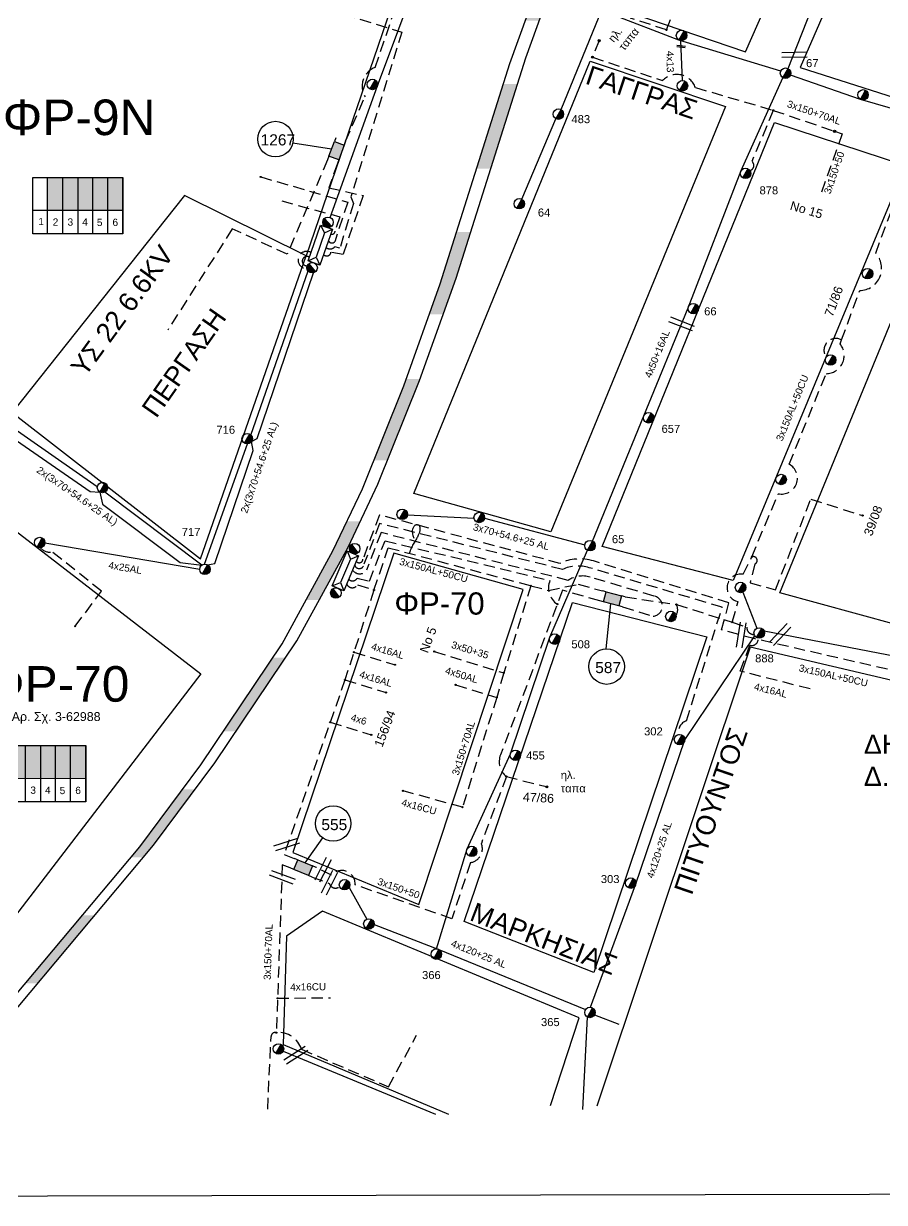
# Model space of a CAD drawing. Header units: millimetres. Extents: x 1421 to 7547, y 822 to 1873.
# Drawn here: x 6172.1 to 6365.9, y 822.2 to 1087.5 of the extents above; entities that cross this region are included whole.
import ezdxf
from ezdxf.enums import TextEntityAlignment as Align

# ---------------------------------------------------------------- set-up
doc = ezdxf.new("R2010")
doc.units = ezdxf.units.MM
doc.linetypes.add('DASHED', pattern=[19.05, 12.7, -6.35])
doc.layers.get('0').update_dxf_attribs({"lineweight": 30})
for name, color, linetype, lineweight in [('3x150+50', 7, 'Continuous', 30), ('4x13', 7, 'Continuous', 30), ('4x16CU', 7, 'Continuous', 30), ('4x25AL', 7, 'Continuous', 30), ('4x50+13_5', 7, 'Continuous', 30), ('Link Box 4 Διευθύνσεων', 7, 'Continuous', 30), ('Pillar OTE', 7, 'Continuous', 30), ('PINAKIDA', 7, 'DASHED', 30), ('TEXT_ΔΙΑΦΟΡΑ', 7, 'Continuous', 30), ('TEXT_ΚΑΛΩΔΙΩΝ', 7, 'Continuous', 30), ('Άγνωστα', 7, 'Continuous', 30), ('Άγνωστο εναέριο καλώδιο', 7, 'Continuous', 30), ('Άγνωστο Υπόγειο Καλώδιο', 7, 'DASHED', 30), ('Γυμνά εναέρια ΧΤ και ΦΟΠ (3Φ)   4x50+16AL', 7, 'Continuous', 30), ('Καλωδια Χ.Τ. 3x50+35', 7, 'Continuous', 30), ('Καλώδια ΧΤ   3x150+50CU', 7, 'DASHED', 30), ('Καλώδια ΧΤ   3x150+70AL', 7, 'DASHED', 30), ('Καλώδια ΧΤ   3x150AL+50CU', 7, 'DASHED', 30), ('Μηχανική τομή', 7, 'Continuous', 30), ('Στύλος ΦΜ', 7, 'Continuous', 30), ('Στύλος ΦΜ @ 1', 7, 'Continuous', 30), ('Συνδέσεις', 7, 'Continuous', 30), ('Συνεστραμμένα ΧΤ   3x70+54.6+25 AL', 7, 'SYN_LINE', 30), ('Συνεστραμμένα ΧΤ  4x120+25 AL', 7, 'SYN_LINE', 30), ('Τομή', 7, 'Continuous', 30), ('Υποσταθμός εναέριος 2 στύλων', 7, 'Continuous', 30), ('Υποσταθμός πόλεως', 7, 'Continuous', 30), ('Υπόβαθρο ΔΕΗ', 7, 'Continuous', 30), ('Υπόγεια Καλώδια Δικτύου ΧΤ   .10', 7, 'DASHED', 30), ('Υπόγεια Καλώδια Δικτύου ΧΤ  4x16AL', 7, 'DASHED', 30), ('Υπόγεια Καλώδια Δικτύου ΧΤ  4x50AL', 7, 'DASHED', 30), ('Υπόγεια Καλώδια Δικτύου ΧΤ  4x6', 7, 'DASHED', 30)]:
    doc.layers.add(name, color=color, linetype=linetype, lineweight=lineweight)
doc.styles.add('arial', font='arial.ttf')
doc.styles.get("Standard").update_dxf_attribs({"font": 'arial.ttf'})
doc.linetypes.add('SYN_LINE', pattern='A,0.5,-0.0001,["/\\/\\/\\/",Standard,S=0.1,R=0,X=0,Y=-0.05],-0.25', length=0.7501)

# ---------------------------------------------------------------- blocks, each defined once
blk = doc.blocks.new('ΥΠΑΡΧΩΝ ΤΣΙΜΕΝΤΕΝΙΟΣ ΣΤΥΛΟΣ')
at = {"layer": 'Στύλος ΦΜ'}
blk.add_hatch(color=7, dxfattribs=at).paths.add_polyline_path([(-1.29, -2.28, 0.574793), (2.62, 0, 0.268822), (1.3, 2.27)])
at = {"layer": 'Στύλος ΦΜ', "color": 7}
blk.add_line((-1.29, -2.28), (1.3, 2.27), dxfattribs=at)
blk.add_circle((0, 0), 2.62, dxfattribs=at)
at = {"layer": 'Στύλος ΦΜ', "flags": 4}
for tag, p in [('ΑΡΙΘΜΟΣ', (-4.68, 8.05)), ('ΤΥΠΟΣ', (-4.91, 3.03))]:
    blk.add_attdef(tag, p, '', height=4, dxfattribs=at)
blk = doc.blocks.new('ΥΠΟΣΤΑΘΜΟΣ ΕΝΑΕΡΙΟΣ ΕΠΙ 2 ΣΤΥΛΩΝ')
at = {"layer": 'Υποσταθμός εναέριος 2 στύλων', "linetype": 'Continuous', "lineweight": -3}
for points in [[(-11.97, -2.11, 0.574793), (-8.45, -0.07, 0.268822), (-9.64, 1.98)], [(9.68, -2.15, 0.574793), (13.19, -0.1, 0.268822), (12.01, 1.95)]]:
    blk.add_hatch(color=256, dxfattribs=at).paths.add_polyline_path(points)
for p, q in [((-11.97, -2.11), (-9.64, 1.98)), ((9.68, -2.15), (12.01, 1.95))]:
    blk.add_line(p, q, dxfattribs=at)
for centre in [(-10.81, -0.07), (10.84, -0.1)]:
    blk.add_circle(centre, 2.36, dxfattribs=at)
at = {"layer": 'Υποσταθμός πόλεως', "linetype": 'Continuous', "lineweight": -3, "ltscale": 40}
blk.add_lwpolyline([(-8.57, 2.82), (8.57, 2.82), (8.57, -2.82), (-8.57, -2.82)], close=True, dxfattribs=at)
for points in [[(-5.75, 0), (-8.57, 2.82)], [(-8.57, -2.82), (-5.75, 0)], [(-5.75, 0), (5.75, 0)], [(5.75, 0), (8.57, 2.82)], [(8.57, -2.82), (5.75, 0)]]:
    blk.add_lwpolyline(points, dxfattribs=at)
at = {"layer": 'Υποσταθμός εναέριος 2 στύλων', "ltscale": 40, "flags": 1}
for tag, p in [('ΜΕΤΑΣΧΗΜΑΤΙΣΜΟΣ', (14.09, 2.51)), ('ΙΣΧΥΣ', (14.07, -0.28)), ('ΑΡΙΘΜΟΣ', (14.19, -3))]:
    blk.add_attdef(tag, p, '', height=1.8, dxfattribs=at)
blk = doc.blocks.new('LINK BOX 4 ΑΝΑΧΩΡΗΣΕΩΝ')
at = {"layer": 'Link Box 4 Διευθύνσεων', "lineweight": -3, "ltscale": 40}
blk.add_hatch(color=256, dxfattribs=at).paths.add_polyline_path([(-3.54, 0), (-3.54, -4.67), (3.54, -4.67), (3.54, 0)])
for p, q in [((-3.54, 0), (-5.33, 0)), ((5.33, 0), (3.54, 0)), ((-3.54, -4.67), (-5.33, -4.67)), ((5.33, -4.67), (3.54, -4.67))]:
    blk.add_line(p, q, dxfattribs=at)
blk.add_lwpolyline([(-3.54, -4.67), (-3.54, 0), (3.54, 0), (3.54, -4.67)], close=True, dxfattribs=at)
blk = doc.blocks.new('_ΣΥΝΔΕΣΗ')
at = {"layer": 'Συνδέσεις', "linetype": 'SYN_LINE', "ltscale": 40}
blk.add_hatch(color=256, dxfattribs=at).paths.add_polyline_path([(0.5, -0.01, 1), (-0.5, -0.01, 1)])
at = {"layer": 'Συνδέσεις'}
blk.add_circle((0, -0.01), 0.5, dxfattribs=at)
blk = doc.blocks.new('ΤΟΜΗ')
at = {"layer": 'Τομή', "lineweight": -3, "ltscale": 40}
for p, q in [((-11.4, 1.1), (11.4, 1.1)), ((11.4, -3.6), (-11.4, -3.6))]:
    blk.add_line(p, q, dxfattribs=at)
blk = doc.blocks.new('ΜΗΧΑΝΙΚΗ ΤΟΜΗ')
at = {"layer": 'Μηχανική τομή', "lineweight": -3, "ltscale": 40}
for p, q in [((-3.8, 1.2), (3.8, 1.2)), ((3.8, -0.4), (-3.8, -0.4))]:
    blk.add_line(p, q, dxfattribs=at)

msp = doc.modelspace()

# ---------------------------------------------------------------- hatches: boundary and pattern name
at = {"layer": 'Καλώδια ΧΤ   3x150+50CU', "linetype": 'DASHED', "lineweight": -3, "ltscale": 0.2}
h = msp.add_hatch(color=27, dxfattribs=at)
h.dxf.hatch_style = 1
h.paths.add_polyline_path([(6177.51, 1045.49), (6180.95, 1045.48), (6180.95, 1052.85), (6177.51, 1052.85)])
h = msp.add_hatch(color=6, dxfattribs=at)
h.dxf.hatch_style = 1
h.paths.add_polyline_path([(6180.95, 1045.48), (6184.39, 1045.48), (6184.39, 1052.85), (6180.95, 1052.85)])
h = msp.add_hatch(color=173, dxfattribs=at)
h.dxf.hatch_style = 1
h.paths.add_polyline_path([(6187.69, 1052.85), (6184.39, 1052.85), (6184.39, 1045.48), (6187.69, 1045.48)])
h = msp.add_hatch(color=2, dxfattribs=at)
h.dxf.hatch_style = 1
h.paths.add_polyline_path([(6191.07, 1045.47), (6191.07, 1052.85), (6187.69, 1052.85), (6187.69, 1045.48)])
h = msp.add_hatch(color=133, dxfattribs=at)
h.dxf.hatch_style = 1
h.paths.add_polyline_path([(6194.47, 1052.85), (6191.07, 1052.85), (6191.07, 1045.47), (6194.47, 1045.47)])
h = msp.add_hatch(color=5, dxfattribs=at)
h.dxf.hatch_style = 1
h.paths.add_polyline_path([(6169.13, 917.68), (6172.57, 917.67), (6172.57, 925.04), (6169.13, 925.04)])
h = msp.add_hatch(color=85, dxfattribs=at)
h.dxf.hatch_style = 1
h.paths.add_polyline_path([(6172.57, 917.67), (6176.01, 917.67), (6176.01, 925.04), (6172.57, 925.04)])
h = msp.add_hatch(color=6, dxfattribs=at)
h.dxf.hatch_style = 1
h.paths.add_polyline_path([(6179.31, 925.04), (6176.01, 925.04), (6176.01, 917.67), (6179.31, 917.67)])
h = msp.add_hatch(color=2, dxfattribs=at)
h.dxf.hatch_style = 1
h.paths.add_polyline_path([(6182.69, 917.66), (6182.69, 925.04), (6179.31, 925.04), (6179.31, 917.67)])
h = msp.add_hatch(color=27, dxfattribs=at)
h.dxf.hatch_style = 1
h.paths.add_polyline_path([(6186.09, 925.04), (6182.69, 925.04), (6182.69, 917.66), (6186.09, 917.66)])
at = {"layer": 'Υπόβαθρο ΔΕΗ', "lineweight": -3}
h = msp.add_hatch(color=256, dxfattribs=at)
h.dxf.hatch_style = 1
h.paths.add_polyline_path([(6283.35, 1073.92), (6280.17, 1073.92), (6274.12, 1054.86), (6277.31, 1054.86)])
h.paths.add_polyline_path([(6293.52, 1102.91), (6295.01, 1106.92), (6291.89, 1106.92), (6289.96, 1101.74), (6285.07, 1088.12), (6288.21, 1088.12)])
h.paths.add_polyline_path([(6304.1, 1131.35), (6307.39, 1139.61), (6304.3, 1139.61), (6300.56, 1130.22), (6297.12, 1120.97), (6300.24, 1120.97)])
h = msp.add_hatch(color=256, dxfattribs=at)
h.dxf.hatch_style = 1
h.paths.add_polyline_path([(6245.15, 969.68), (6247.91, 975.48), (6244.9, 975.48), (6241.74, 968.83), (6235.69, 957.76), (6238.64, 957.76)])
h.paths.add_polyline_path([(6254.03, 989.18), (6250.95, 989.18), (6257.7, 1006.01), (6258.25, 1007.55), (6261.38, 1007.55), (6261.24, 1007.15)])
h.paths.add_polyline_path([(6272.77, 1040.56), (6269.59, 1040.56), (6265.9, 1028.93), (6263.44, 1022.07), (6266.58, 1022.07), (6269.48, 1030.18)])
h = msp.add_hatch(color=256, dxfattribs=at)
h.dxf.hatch_style = 1
h.paths.add_polyline_path([(6231.08, 944.8), (6228.22, 944.8), (6217.05, 928.21), (6219.92, 928.21)])
h = msp.add_hatch(color=256, dxfattribs=at)
h.dxf.hatch_style = 1
h.paths.add_polyline_path([(6188.15, 886.86), (6185.35, 886.86), (6172.49, 871.54), (6175.29, 871.54)])
h.paths.add_polyline_path([(6210.74, 915.19), (6207.9, 915.19), (6198.29, 902.27), (6196.28, 899.88), (6199.08, 899.88), (6201.39, 902.62)])

# ---------------------------------------------------------------- linework, layer by layer
at = {"color": 6, "lineweight": -3, "ltscale": 0.2}
for points in [[(6223.28, 994.91), (6236.14, 1031.83)], [(6212.8, 965.85), (6222.51, 992.9)], [(6212.21, 965.6), (6190.37, 982.03)]]:
    msp.add_lwpolyline(points, dxfattribs=at)
at = {"layer": '3x150+50', "color": 5, "linetype": 'DASHED', "lineweight": -3, "ltscale": 0.2}
for points in [[(6244.59, 1060.99), (6248.98, 1071.01, -0.469565), (6251.26, 1077.62), (6257.76, 1096.71, -0.410081), (6259.27, 1101.04), (6264.1, 1114.43), (6260.71, 1115.3)], [(6280.8, 918.07), (6275.17, 903.03, -0.484881), (6272.7, 898.7), (6268.51, 886.09), (6246.75, 893.71, 0.716143), (6241.45, 895.89), (6237.94, 897.61)]]:
    msp.add_lwpolyline(points, format="xyb", dxfattribs=at)
at = {"layer": '3x150+50', "color": 6, "linetype": 'DASHED', "lineweight": -3, "ltscale": 0.2}
msp.add_arc((6235.84, 1034.3), 1.93, 59.5217, 271.9541, dxfattribs=at)
at = {"layer": '3x150+50', "color": 133, "linetype": 'DASHED', "lineweight": -3, "ltscale": 10}
msp.add_arc((6235.9, 1034.02), 1.06, 58.3645, 273.5619, dxfattribs=at)
at = {"layer": '4x13', "color": 133, "lineweight": -3, "ltscale": 0.2}
msp.add_lwpolyline([(6320.47, 1074.67), (6320.09, 1083.63)], dxfattribs=at)
at = {"layer": '4x16CU', "color": 2, "linetype": 'DASHED', "lineweight": -3, "ltscale": 0.2}
msp.add_lwpolyline([(6270.93, 911.18), (6257.54, 914.85)], dxfattribs=at)
at = {"layer": '4x16CU', "color": 1, "linetype": 'DASHED', "lineweight": -3, "ltscale": 0.2}
msp.add_lwpolyline([(6229.29, 868.18), (6241.17, 868.31)], dxfattribs=at)
at = {"layer": '4x25AL', "color": 6, "lineweight": -3, "ltscale": 0.2}
msp.add_lwpolyline([(6176.9, 970.63), (6211.77, 964.75)], dxfattribs=at)
at = {"layer": '4x50+13_5', "color": 62, "lineweight": -3, "ltscale": 0.2}
msp.add_lwpolyline([(6344.23, 1077.34), (6352.64, 1098.77), (6361.63, 1117.57), (6371.38, 1140.31), (6384.37, 1169.36), (6397.91, 1199.77)], dxfattribs=at)
at = {"layer": 'Pillar OTE', "lineweight": -3, "ltscale": 40}
for points in [[(6174.18, 1040.21), (6174.18, 1052.85), (6194.47, 1052.85), (6194.47, 1040.19), (6174.18, 1040.21)], [(6177.51, 1040.21), (6177.51, 1052.85)], [(6180.95, 1040.2), (6180.95, 1052.85)], [(6184.39, 1040.2), (6184.39, 1052.85)], [(6187.69, 1040.2), (6187.69, 1052.85)], [(6191.07, 1040.19), (6191.07, 1052.85)], [(6194.47, 1040.19), (6194.47, 1052.85)], [(6174.18, 1045.49), (6194.47, 1045.47)], [(6165.8, 912.4), (6165.8, 925.04), (6186.09, 925.04), (6186.09, 912.38), (6165.8, 912.4)], [(6172.57, 912.39), (6172.57, 925.04)], [(6176.01, 912.39), (6176.01, 925.04)], [(6179.31, 912.38), (6179.31, 925.04)], [(6182.69, 912.38), (6182.69, 925.04)], [(6186.09, 912.38), (6186.09, 925.04)], [(6165.8, 917.68), (6186.09, 917.66)]]:
    msp.add_lwpolyline(points, dxfattribs=at)
at = {"layer": 'PINAKIDA', "linetype": 'Continuous', "lineweight": -3, "ltscale": 0.2}
msp.add_lwpolyline([(5474.15, 1851.64), (7546.99, 1855.83), (7546.99, 826.44), (5474.15, 822.25)], close=True, dxfattribs=at)
at = {"layer": 'Άγνωστα', "lineweight": -3}
msp.add_lwpolyline([(6260.01, 971.6), (6259.84, 972.19), (6259.74, 972.69), (6259.69, 973.1), (6259.7, 973.45), (6259.74, 973.73), (6259.81, 973.95), (6259.89, 974.13), (6259.97, 974.28), (6260.05, 974.4), (6260.12, 974.49), (6260.18, 974.57), (6260.24, 974.63), (6260.3, 974.67), (6260.36, 974.7), (6260.43, 974.72), (6260.49, 974.73), (6260.56, 974.74), (6260.64, 974.74), (6260.72, 974.74), (6260.79, 974.73), (6260.87, 974.72), (6260.94, 974.7), (6261.01, 974.67), (6261.07, 974.63), (6261.13, 974.59), (6261.17, 974.53), (6261.21, 974.47), (6261.25, 974.4), (6261.28, 974.32), (6261.3, 974.24), (6261.32, 974.15), (6261.34, 974.06), (6261.35, 973.96), (6261.35, 973.85), (6261.35, 973.74), (6261.35, 973.63), (6261.34, 973.51), (6261.32, 973.38), (6261.3, 973.25), (6261.27, 973.12), (6261.22, 972.98), (6261.17, 972.83), (6261.12, 972.68), (6261.05, 972.51), (6260.97, 972.34), (6260.87, 972.16), (6260.77, 971.96), (6260.66, 971.75), (6260.53, 971.53), (6260.39, 971.3), (6260.25, 971.06), (6260.1, 970.82), (6259.96, 970.57), (6259.82, 970.33), (6259.69, 970.09), (6259.57, 969.86), (6259.46, 969.65), (6259.37, 969.44), (6259.29, 969.25), (6259.22, 969.08), (6259.16, 968.92), (6259.12, 968.78), (6259.08, 968.67), (6259.05, 968.57), (6259.02, 968.49), (6259, 968.43), (6258.99, 968.39), (6258.98, 968.36), (6258.98, 968.34), (6258.97, 968.33), (6258.97, 968.32), (6258.97, 968.32), (6258.97, 968.32), (6258.97, 968.32), (6258.97, 968.32), (6258.97, 968.32), (6258.97, 968.32), (6258.97, 968.32), (6258.97, 968.32), (6258.97, 968.32)], dxfattribs=at)
at = {"layer": 'Άγνωστο εναέριο καλώδιο', "color": 5, "lineweight": -3, "ltscale": 0.2}
msp.add_lwpolyline([(6230.56, 856.28), (6264.85, 842.12)], dxfattribs=at)
at = {"layer": 'Άγνωστο Υπόγειο Καλώδιο', "color": 7, "lineweight": -3, "ltscale": 0.2}
msp.add_lwpolyline([(6316.87, 1086.05), (6319.88, 1094.22)], dxfattribs=at)
msp.add_lwpolyline([(6316.87, 1086.05), (6309, 1088.63, -0.404625), (6308.43, 1089.71, -1.97486)], format="xyb", dxfattribs=at)
at = {"layer": 'Άγνωστο Υπόγειο Καλώδιο', "color": 133, "lineweight": -3, "ltscale": 0.2}
for points in [[(6240.56, 1056.8), (6231.44, 1035.61), (6219.08, 1041.29)], [(6219.08, 1041.29), (6204.55, 1018.49)]]:
    msp.add_lwpolyline(points, dxfattribs=at)
msp.add_lwpolyline([(6242.75, 1055.99), (6240.85, 1050.54), (6248.57, 1048.78), (6244.02, 1035.51), (6241.31, 1036.05, -0.630491), (6239.64, 1035.5, 4.113404)], format="xyb", dxfattribs=at)
at = {"layer": 'Άγνωστο Υπόγειο Καλώδιο', "color": 2, "lineweight": -3, "ltscale": 0.2}
msp.add_lwpolyline([(6225.49, 1052.98), (6245.07, 1047.33), (6242.16, 1038.41, -0.569307), (6240.74, 1038.66, -1.523615)], format="xyb", dxfattribs=at)
at = {"layer": 'Άγνωστο Υπόγειο Καλώδιο', "color": 27, "lineweight": -3, "ltscale": 0.2}
msp.add_lwpolyline([(6230.22, 1047.59), (6243.31, 1044), (6242.23, 1040.77, -0.540191), (6241.25, 1040.14, -1.741274)], format="xyb", dxfattribs=at)
at = {"layer": 'Άγνωστο Υπόγειο Καλώδιο', "color": 6, "lineweight": -3, "ltscale": 0.2}
for points in [[(6183.74, 951.88), (6189.62, 959.79), (6178.61, 968.59, -0.263536), (6175.89, 969.55, 9.037875)], [(6237.05, 895.45), (6240.94, 894.01, 0.542647), (6243.26, 893.3, -4.552774)]]:
    msp.add_lwpolyline(points, format="xyb", dxfattribs=at)
at = {"layer": 'Άγνωστο Υπόγειο Καλώδιο', "color": 5, "lineweight": -3, "ltscale": 0.2}
msp.add_lwpolyline([(6301.81, 957.61), (6293.46, 959.97), (6279.47, 922.96, 0.324796), (6280.8, 918.07)], format="xyb", dxfattribs=at)
msp.add_lwpolyline([(6280.8, 918.07), (6289.74, 915.79)], dxfattribs=at)
at = {"layer": 'Άγνωστο Υπόγειο Καλώδιο', "color": 1, "lineweight": -3, "ltscale": 0.2}
msp.add_lwpolyline([(6227.06, 843.23), (6227.82, 859.6, -0.492266), (6229.02, 860.44, -0.46308)], format="xyb", dxfattribs=at)
at = {"layer": 'Γυμνά εναέρια ΧΤ και ΦΟΠ (3Φ)   4x50+16AL', "color": 1, "lineweight": -3, "ltscale": 0.2}
for points in [[(6293.11, 1068.13), (6302.35, 1090.75), (6331.8, 1158.35)], [(6284.29, 1047.97), (6291.94, 1066.08)]]:
    msp.add_lwpolyline(points, dxfattribs=at)
at = {"layer": 'Γυμνά εναέρια ΧΤ και ΦΟΠ (3Φ)   4x50+16AL', "color": 27, "lineweight": -3, "ltscale": 0.2}
for points in [[(6251.79, 1073.46), (6261.15, 1098.57), (6279.34, 1123.76)], [(6241.16, 1043.82), (6251.79, 1073.46)], [(6338.81, 950.84), (6381.65, 942.58)]]:
    msp.add_lwpolyline(points, dxfattribs=at)
at = {"layer": 'Γυμνά εναέρια ΧΤ και ΦΟΠ (3Φ)   4x50+16AL', "color": 133, "lineweight": -3, "ltscale": 0.2}
for points in [[(6342.57, 1076.8), (6319.66, 1083.77), (6304.38, 1089.61)], [(6321.72, 1023.55), (6333.66, 1054.41), (6343.06, 1075.29)], [(6383.09, 1063.89), (6360.53, 1070.43), (6344.74, 1075.87)]]:
    msp.add_lwpolyline(points, dxfattribs=at)
at = {"layer": 'Γυμνά εναέρια ΧΤ και ΦΟΠ (3Φ)   4x50+16AL', "color": 5, "lineweight": -3, "ltscale": 0.2}
for points in [[(6300.21, 971.03), (6311.75, 999.26), (6321.72, 1023.55)], [(6265.07, 879.34), (6271.96, 901.78), (6281.7, 923.19), (6290.59, 949.45), (6299.05, 968.99)]]:
    msp.add_lwpolyline(points, dxfattribs=at)
at = {"layer": 'Καλωδια Χ.Τ. 3x50+35', "color": 2, "linetype": 'DASHED', "lineweight": -3, "ltscale": 0.2}
msp.add_lwpolyline([(6264.57, 946.21), (6280.21, 941.4)], dxfattribs=at)
at = {"layer": 'Καλώδια ΧΤ   3x150+70AL', "color": 173, "lineweight": -3, "ltscale": 0.2}
msp.add_lwpolyline([(6236.92, 1091.87), (6257.25, 1085.56), (6245.78, 1048.48), (6246.36, 1047.02), (6243.32, 1036.96), (6242.17, 1037.27, -0.42258), (6240.2, 1037.11, 15.989362)], format="xyb", dxfattribs=at)
at = {"layer": 'Καλώδια ΧΤ   3x150+70AL', "color": 1, "lineweight": -3, "ltscale": 0.2}
for points in [[(6301.69, 1083.64), (6300.18, 1079.93), (6315.99, 1074.66, -0.555976), (6323.37, 1073.08), (6340.9, 1067.96), (6354.7, 1063.24)], [(6340.9, 1067.96), (6336.07, 1056.47, -0.648825), (6335.62, 1054.42, 12.835284)], [(6232.13, 897.49), (6230.35, 898.2), (6229.02, 860.44, -0.351774), (6234.69, 856.7), (6254.26, 848.27), (6260.58, 859.88)]]:
    msp.add_lwpolyline(points, format="xyb", dxfattribs=at)
msp.add_lwpolyline([(6354.7, 1063.24), (6356.42, 1062.68), (6351.45, 1048.78)], dxfattribs=at)
at = {"layer": 'Καλώδια ΧΤ   3x150+70AL', "color": 2, "lineweight": -3, "ltscale": 0.2}
msp.add_lwpolyline([(6286.31, 961), (6280.21, 941.4), (6278.63, 935.87), (6270.93, 911.18)], dxfattribs=at)
at = {"layer": 'Καλώδια ΧΤ   3x150AL+50CU', "color": 85, "lineweight": -3, "ltscale": 0.2}
for points in [[(6336.05, 967.48), (6342, 981.7, 0.860362), (6344.49, 988.33), (6352.77, 1008.71, 0.631076), (6355.94, 1015.41), (6356.26, 1016.3)], [(6336.05, 967.48, -1.017363), (6336.74, 965.89), (6335.66, 961.68), (6341.38, 960.06), (6349.33, 980.47), (6361.01, 976.8)], [(6306.96, 956.24), (6313.87, 954.12, 0.861309), (6314.04, 958.68), (6299.63, 962.95, 0.22249), (6294.73, 962.21), (6252.58, 972.96), (6249.3, 964.47, -0.534987), (6246.19, 964.55, -1.018525)], [(6331.67, 952.81), (6332.99, 957.42, -0.986175), (6334.15, 963.57), (6336.05, 967.48)], [(6307.56, 958.49), (6319.07, 956.77), (6331.67, 952.81), (6334.94, 951.64, 0.443843), (6336.61, 950.02, -3.673881)]]:
    msp.add_lwpolyline(points, format="xyb", dxfattribs=at)
at = {"layer": 'Καλώδια ΧΤ   3x150AL+50CU', "color": 27, "lineweight": -3, "ltscale": 0.2}
msp.add_lwpolyline([(6382.24, 941.46, -0.371453), (6377.75, 939.67), (6336.79, 949.03), (6329.27, 951.04), (6330.9, 957.12), (6300.41, 966.57, 0.187621), (6292.81, 966.03), (6252.2, 976.95), (6248.51, 966.98, -0.691586), (6247.01, 966.48)], format="xyb", dxfattribs=at)
at = {"layer": 'Καλώδια ΧΤ   3x150AL+50CU', "color": 6, "lineweight": -3, "ltscale": 0.2}
msp.add_lwpolyline([(6319.63, 927.55, -0.389687), (6321.34, 930.59), (6329.4, 956.15), (6299.47, 965.06, 0.178949), (6293.42, 964.67), (6252.27, 974.98), (6248.74, 965.85, -0.861588), (6246.66, 965.66, -0.69187)], format="xyb", dxfattribs=at)
at = {"layer": 'Καλώδια ΧΤ   3x150AL+50CU', "color": 5, "lineweight": -3, "ltscale": 0.2}
msp.add_lwpolyline([(6245.31, 962.46, 0.507669), (6247.22, 962.7), (6249.96, 962.03), (6253.49, 971.12), (6290.61, 962.15, 0.366202), (6292.28, 956.84, -1.795821)], format="xyb", dxfattribs=at)
at = {"layer": 'Καλώδια ΧΤ   3x150AL+50CU', "color": 2, "lineweight": -3, "ltscale": 0.2}
for points in [[(6250.99, 960.03), (6254.22, 969.56), (6286.31, 961), (6290.27, 959.95), (6297, 961.34), (6302.41, 959.86)], [(6250.99, 960.03), (6244.46, 939.8), (6230.75, 900.5), (6233.02, 899.65)]]:
    msp.add_lwpolyline(points, dxfattribs=at)
msp.add_lwpolyline([(6244.86, 961.4, 0.620518), (6247.32, 961.21), (6250.99, 960.03)], format="xyb", dxfattribs=at)
at = {"layer": 'Καλώδια ΧΤ   3x150AL+50CU', "color": 85, "lineweight": -3, "ltscale": 0.2}
msp.add_arc((6316.93, 955.59), 2.44, 327.3394, 28.7519, dxfattribs=at)
at = {"layer": 'Συνεστραμμένα ΧΤ   3x70+54.6+25 AL', "color": 133, "lineweight": -3, "ltscale": 20}
for points in [[(6213.53, 965.71), (6215.14, 966), (6223.81, 991.46), (6223.45, 993.45), (6224.71, 994.16), (6237.38, 1031.41)], [(6168.25, 997.5), (6169.53, 994.34), (6187.12, 982.2), (6189.28, 982.07), (6189.84, 979.37), (6207.34, 966.21), (6212.21, 965.6)]]:
    msp.add_lwpolyline(points, dxfattribs=at)
at = {"layer": 'Συνεστραμμένα ΧΤ   3x70+54.6+25 AL', "color": 6, "lineweight": -3, "ltscale": 20}
msp.add_lwpolyline([(6188.7, 983.27), (6168.25, 997.5)], dxfattribs=at)
at = {"layer": 'Συνεστραμμένα ΧΤ   3x70+54.6+25 AL', "color": 5, "lineweight": -3, "ltscale": 20}
for points in [[(6258.53, 976.97), (6273.52, 976.23)], [(6275.86, 976.22), (6298.47, 970.2)]]:
    msp.add_lwpolyline(points, dxfattribs=at)
at = {"layer": 'Συνεστραμμένα ΧΤ  4x120+25 AL', "color": 6, "lineweight": -3, "ltscale": 20}
for points in [[(6334.01, 959.54), (6337.2, 951.42)], [(6299.74, 866.15), (6309.91, 893.7), (6320.97, 926.32), (6336.74, 949.73)], [(6245.37, 893.13), (6249.4, 885.99)], [(6251.02, 884.79), (6265.62, 879.13), (6298.64, 865.63)], [(6298.05, 843.19), (6299.04, 863.96)], [(6300.67, 864.44), (6306.13, 862.38)]]:
    msp.add_lwpolyline(points, dxfattribs=at)
at = {"layer": 'Υπόβαθρο ΔΕΗ', "linetype": 'Continuous', "lineweight": -3, "ltscale": 0.2}
for points in [[(6148.45, 842.92), (6198.29, 902.27), (6211.98, 920.68), (6230.32, 947.92), (6241.74, 968.83), (6248.39, 982.82), (6257.7, 1006.01), (6265.9, 1028.93), (6281.61, 1078.49), (6289.96, 1101.74), (6300.56, 1130.22), (6322.44, 1185.17), (6349.53, 1254.79)], [(6151.49, 843.2), (6201.39, 902.62), (6215.17, 921.16), (6233.62, 948.57), (6245.15, 969.68), (6251.88, 983.82), (6261.24, 1007.15), (6269.48, 1030.18), (6285.2, 1079.74), (6293.52, 1102.91), (6304.1, 1131.35), (6325.97, 1186.27), (6353.06, 1255.89)]]:
    msp.add_lwpolyline(points, dxfattribs=at)
at = {"layer": 'Υπόβαθρο ΔΕΗ', "lineweight": -3, "ltscale": 0.2}
for points in [[(6334.67, 1081.13), (6388.4, 1202.77), (6360.34, 1212.11), (6305.55, 1091.04), (6334.67, 1081.13)], [(6375.36, 1068.53), (6426.01, 1190.67), (6400.01, 1199.21), (6346.92, 1077.59), (6375.36, 1068.53)], [(6196.85, 1130.52), (6262.37, 1113.05), (6235.74, 1035.24), (6208.37, 1048.82), (6169.56, 1000.01), (6086.36, 1064.77)], [(6259.97, 981.76), (6299.63, 1079.03), (6330.11, 1068.86), (6290.79, 973.1), (6259.97, 981.76)], [(6341.18, 1065.24), (6370.69, 1055.56), (6331.9, 962.14), (6302.4, 969.86), (6341.18, 1065.24)], [(6377.46, 949.78), (6342.35, 959.37), (6380.42, 1052.03), (6413.54, 1041.45), (6377.46, 949.78)], [(6037.99, 994.08), (6074.3, 1047.37), (6212, 941.16), (6136.63, 843.1)], [(6169.56, 1000.01), (6211.92, 967.03), (6235.74, 1035.24)], [(6438.13, 843.66), (6442.09, 854.95), (6399.68, 865.09), (6417.21, 928.02), (6335.7, 947.19), (6301.15, 843.88)], [(6290.75, 844.04), (6297.17, 863.79), (6239.4, 887.77), (6231.31, 882.13), (6230.54, 857.77), (6267.77, 842.12)]]:
    msp.add_lwpolyline(points, dxfattribs=at)
at = {"layer": 'Υπόβαθρο ΔΕΗ', "lineweight": -3}
for points in [[(6232.74, 1060.68), (6241.46, 1059.33)], [(6303.28, 946.81), (6304.32, 956.96)], [(6239.41, 904.3), (6235.41, 898.68)]]:
    msp.add_lwpolyline(points, dxfattribs=at)
at = {"layer": 'Υπόβαθρο ΔΕΗ', "lineweight": -3, "ltscale": 0.2}
for points in [[(6261.1, 889.24), (6284.59, 960.16), (6255.44, 968.32), (6232.74, 900.95)], [(6300.47, 873.98), (6271.27, 885.44), (6295.68, 957.2), (6325.9, 949.5)]]:
    msp.add_lwpolyline(points, close=True, dxfattribs=at)
at = {"layer": 'Υπόβαθρο ΔΕΗ', "lineweight": -3}
for centre in [(6228.83, 1061.49), (6303.37, 942.81), (6241.81, 907.51)]:
    msp.add_circle(centre, 4, dxfattribs=at)
at = {"layer": 'Υπόγεια Καλώδια Δικτύου ΧΤ   .10', "color": 85, "lineweight": -3, "ltscale": 0.2}
msp.add_lwpolyline([(6352.79, 1012.4, -0.793922), (6356.26, 1016.3), (6360.35, 1027.41, 0.648826), (6363.95, 1035.85), (6375.72, 1067.45, -0.321184), (6378.23, 1069.14), (6379.67, 1072.94)], format="xyb", dxfattribs=at)
at = {"layer": 'Υπόγεια Καλώδια Δικτύου ΧΤ  4x16AL', "color": 7, "lineweight": -3, "ltscale": 0.2}
msp.add_lwpolyline([(6349.17, 937.8), (6333.46, 941.76), (6335.62, 947.62, 0.570354), (6337.47, 949.22, -1.742299)], format="xyb", dxfattribs=at)
at = {"layer": 'Υπόγεια Καλώδια Δικτύου ΧΤ  4x16AL', "color": 2, "lineweight": -3, "ltscale": 0.2}
for points in [[(6246.48, 946.05), (6255.73, 943.22)], [(6244.46, 939.8), (6253.71, 936.97)]]:
    msp.add_lwpolyline(points, dxfattribs=at)
at = {"layer": 'Υπόγεια Καλώδια Δικτύου ΧΤ  4x50AL', "color": 2, "lineweight": -3, "ltscale": 0.2}
msp.add_lwpolyline([(6269.38, 938.7), (6278.63, 935.87)], dxfattribs=at)
at = {"layer": 'Υπόγεια Καλώδια Δικτύου ΧΤ  4x6', "color": 2, "lineweight": -3, "ltscale": 0.2}
msp.add_lwpolyline([(6241.14, 930.28), (6250.39, 927.45)], dxfattribs=at)

# ---------------------------------------------------------------- block references
at = {"layer": 'Link Box 4 Διευθύνσεων', "lineweight": -3}
for p, xscale, yscale, zscale, rotation in [((6241.48, 1059.3), 0.4999999999999998, 0.4999999999999998, 0.4999999999999998, 69.72313522260843), ((6304.99, 959.18), 0.4999999999999996, 0.4999999999999996, 0.4999999999999996, 345.0780773751625), ((6235.48, 898.63), 0.4999999999999997, 0.4999999999999997, 0.4999999999999997, 337.4899649091503)]:
    msp.add_blockref('LINK BOX 4 ΑΝΑΧΩΡΗΣΕΩΝ', p, dxfattribs=dict(at, xscale=xscale, yscale=yscale, zscale=zscale, rotation=rotation))
at = {"layer": 'Μηχανική τομή', "lineweight": -3, "xscale": 0.2499999999999189, "yscale": 0.2499999999999189, "zscale": 0.2499999999999189, "rotation": 352.8384662280427}
msp.add_blockref('ΜΗΧΑΝΙΚΗ ΤΟΜΗ', (6320.12, 1082.22), dxfattribs=at)
at = {"layer": 'Στύλος ΦΜ @ 1', "lineweight": -3, "ltscale": 40, "xscale": 0.4499999999998181, "yscale": 0.4499999999998181, "zscale": 0.4499999999998181}
for p in [(6320.24, 1084.8), (6250.65, 1073.78), (6320.45, 1073.49), (6361.11, 1071.45), (6362.11, 1031.22), (6353.79, 1011.78), (6189.87, 983.1), (6342.66, 984.9), (6257.35, 977.06), (6274.69, 976.35), (6175.73, 970.72), (6333.53, 960.61), (6317.83, 954.08), (6273, 901.23), (6244.36, 893.72), (6249.85, 884.9), (6229.49, 856.78)]:
    msp.add_blockref('ΥΠΑΡΧΩΝ ΤΣΙΜΕΝΤΕΝΙΟΣ ΣΤΥΛΟΣ', p, dxfattribs=at)
at = {"layer": 'Στύλος ΦΜ @ 1', "lineweight": -3, "ltscale": 40}
ref = msp.add_blockref('ΥΠΑΡΧΩΝ ΤΣΙΜΕΝΤΕΝΙΟΣ ΣΤΥΛΟΣ', (6343.65, 1076.31), dxfattribs=dict(at, xscale=0.4499999999998181, yscale=0.4499999999998181, zscale=0.4499999999998181))
ref.add_attrib('ΤΥΠΟΣ', '67', (6348.28, 1077.68), dxfattribs={"layer": 'Στύλος ΦΜ', "height": 1.8, "flags": 4})
ref = msp.add_blockref('ΥΠΑΡΧΩΝ ΤΣΙΜΕΝΤΕΝΙΟΣ ΣΤΥΛΟΣ', (6292.52, 1067.11), dxfattribs=dict(at, xscale=0.4499999999998181, yscale=0.4499999999998181, zscale=0.4499999999998181))
ref.add_attrib('ΤΥΠΟΣ', '483', (6295.46, 1065.08), dxfattribs={"layer": 'Στύλος ΦΜ', "height": 1.8, "flags": 4})
ref = msp.add_blockref('ΥΠΑΡΧΩΝ ΤΣΙΜΕΝΤΕΝΙΟΣ ΣΤΥΛΟΣ', (6334.65, 1053.77), dxfattribs=dict(at, xscale=0.4499999999998181, yscale=0.4499999999998181, zscale=0.4499999999998181))
ref.add_attrib('ΤΥΠΟΣ', '878', (6337.8, 1049.06), dxfattribs={"layer": 'Στύλος ΦΜ', "height": 1.8, "flags": 4})
ref = msp.add_blockref('ΥΠΑΡΧΩΝ ΤΣΙΜΕΝΤΕΝΙΟΣ ΣΤΥΛΟΣ', (6283.7, 1046.95), dxfattribs=dict(at, xscale=0.4499999999998181, yscale=0.4499999999998181, zscale=0.4499999999998181))
ref.add_attrib('ΤΥΠΟΣ', '64', (6287.89, 1044.07), dxfattribs={"layer": 'Στύλος ΦΜ', "height": 1.8, "flags": 4})
ref = msp.add_blockref('ΥΠΑΡΧΩΝ ΤΣΙΜΕΝΤΕΝΙΟΣ ΣΤΥΛΟΣ', (6322.88, 1023.35), dxfattribs=dict(at, xscale=0.4499999999998181, yscale=0.4499999999998181, zscale=0.4499999999998181))
ref.add_attrib('ΤΥΠΟΣ', '66', (6325.33, 1021.84), dxfattribs={"layer": 'Στύλος ΦΜ', "height": 1.8, "flags": 4})
ref = msp.add_blockref('ΥΠΑΡΧΩΝ ΤΣΙΜΕΝΤΕΝΙΟΣ ΣΤΥΛΟΣ', (6312.83, 998.79), dxfattribs=dict(at, xscale=0.4499999999998181, yscale=0.4499999999998181, zscale=0.4499999999998181))
ref.add_attrib('ΤΥΠΟΣ', '657', (6315.74, 995.4), dxfattribs={"layer": 'Στύλος ΦΜ', "height": 1.8, "flags": 4})
ref = msp.add_blockref('ΥΠΑΡΧΩΝ ΤΣΙΜΕΝΤΕΝΙΟΣ ΣΤΥΛΟΣ', (6222.45, 994.07), dxfattribs=dict(at, xscale=0.4499999999998181, yscale=0.4499999999998181, zscale=0.4499999999998181))
ref.add_attrib('ΤΥΠΟΣ', '716', (6215.53, 995.19), dxfattribs={"layer": 'Στύλος ΦΜ', "height": 1.8, "flags": 4})
ref = msp.add_blockref('ΥΠΑΡΧΩΝ ΤΣΙΜΕΝΤΕΝΙΟΣ ΣΤΥΛΟΣ', (6212.94, 964.68), dxfattribs=dict(at, xscale=0.4499999999998181, yscale=0.4499999999998181, zscale=0.4499999999998181))
ref.add_attrib('ΤΥΠΟΣ', '717', (6207.72, 972.2), dxfattribs={"layer": 'Στύλος ΦΜ', "height": 1.8, "flags": 4})
ref = msp.add_blockref('ΥΠΑΡΧΩΝ ΤΣΙΜΕΝΤΕΝΙΟΣ ΣΤΥΛΟΣ', (6299.63, 970.01), dxfattribs=dict(at, xscale=0.4499999999998181, yscale=0.4499999999998181, zscale=0.4499999999998181))
ref.add_attrib('ΤΥΠΟΣ', '65', (6304.56, 970.57), dxfattribs={"layer": 'Στύλος ΦΜ', "height": 1.8, "flags": 4})
ref = msp.add_blockref('ΥΠΑΡΧΩΝ ΤΣΙΜΕΝΤΕΝΙΟΣ ΣΤΥΛΟΣ', (6291.68, 948.99), dxfattribs=dict(at, xscale=0.4499999999998181, yscale=0.4499999999998181, zscale=0.4499999999998181))
ref.add_attrib('ΤΥΠΟΣ', '508', (6295.44, 946.93), dxfattribs={"layer": 'Στύλος ΦΜ', "height": 1.8, "flags": 4})
ref = msp.add_blockref('ΥΠΑΡΧΩΝ ΤΣΙΜΕΝΤΕΝΙΟΣ ΣΤΥΛΟΣ', (6337.73, 950.37), dxfattribs=dict(at, xscale=0.4499999999998181, yscale=0.4499999999998181, zscale=0.4499999999998181))
ref.add_attrib('ΤΥΠΟΣ', '888', (6336.81, 943.76), dxfattribs={"layer": 'Στύλος ΦΜ', "height": 1.8, "flags": 4})
ref = msp.add_blockref('ΥΠΑΡΧΩΝ ΤΣΙΜΕΝΤΕΝΙΟΣ ΣΤΥΛΟΣ', (6319.79, 926.38), dxfattribs=dict(at, xscale=0.4499999999998181, yscale=0.4499999999998181, zscale=0.4499999999998181))
ref.add_attrib('ΤΥΠΟΣ', '302', (6311.81, 927.33), dxfattribs={"layer": 'Στύλος ΦΜ', "height": 1.8, "flags": 4})
ref = msp.add_blockref('ΥΠΑΡΧΩΝ ΤΣΙΜΕΝΤΕΝΙΟΣ ΣΤΥΛΟΣ', (6282.83, 922.85), dxfattribs=dict(at, xscale=0.4499999999998181, yscale=0.4499999999998181, zscale=0.4499999999998181))
ref.add_attrib('ΤΥΠΟΣ', '455', (6285.25, 921.91), dxfattribs={"layer": 'Στύλος ΦΜ', "height": 1.8, "flags": 4})
ref = msp.add_blockref('ΥΠΑΡΧΩΝ ΤΣΙΜΕΝΤΕΝΙΟΣ ΣΤΥΛΟΣ', (6308.8, 894.09), dxfattribs=dict(at, xscale=0.4499999999998181, yscale=0.4499999999998181, zscale=0.4499999999998181))
ref.add_attrib('ΤΥΠΟΣ', '303', (6302.07, 894.1), dxfattribs={"layer": 'Στύλος ΦΜ', "height": 1.8, "flags": 4})
ref = msp.add_blockref('ΥΠΑΡΧΩΝ ΤΣΙΜΕΝΤΕΝΙΟΣ ΣΤΥΛΟΣ', (6265.03, 878.11), dxfattribs=dict(at, xscale=0.4499999999998181, yscale=0.4499999999998181, zscale=0.4499999999998181))
ref.add_attrib('ΤΥΠΟΣ', '366', (6261.82, 872.5), dxfattribs={"layer": 'Στύλος ΦΜ', "height": 1.8, "flags": 4})
ref = msp.add_blockref('ΥΠΑΡΧΩΝ ΤΣΙΜΕΝΤΕΝΙΟΣ ΣΤΥΛΟΣ', (6299.62, 864.98), dxfattribs=dict(at, xscale=0.4499999999998181, yscale=0.4499999999998181, zscale=0.4499999999998181))
ref.add_attrib('ΤΥΠΟΣ', '365', (6288.6, 861.92), dxfattribs={"layer": 'Στύλος ΦΜ', "height": 1.8, "flags": 4})
at = {"layer": 'Συνδέσεις', "lineweight": -3}
for p, xscale, yscale, zscale in [((6316.87, 1086.05), 0.25, 0.25, 0.25), ((6301.69, 1083.64), 0.4777242751394019, 0.4777242751394019, 0.4777242751394019), ((6300.18, 1079.94), 0.4777242751394019, 0.4777242751394019, 0.4777242751394019), ((6340.91, 1067.97), 0.25, 0.25, 0.25), ((6354.7, 1063.25), 0.4777242751394019, 0.4777242751394019, 0.4777242751394019), ((6225.49, 1052.98), 0.25, 0.25, 0.25), ((6361.01, 976.8), 0.25, 0.25, 0.25), ((6336.05, 967.48), 0.25, 0.25, 0.25), ((6286.31, 961), 0.25, 0.25, 0.25), ((6250.99, 960.03), 0.25, 0.25, 0.25), ((6292.29, 956.85), 0.25, 0.25, 0.25), ((6319.07, 956.77), 0.25, 0.25, 0.25), ((6331.67, 952.81), 0.25, 0.25, 0.25), ((6183.74, 951.88), 0.25, 0.25, 0.25), ((6246.48, 946.05), 0.25, 0.25, 0.25), ((6264.57, 946.21), 0.25, 0.25, 0.25), ((6255.73, 943.22), 0.25, 0.25, 0.25), ((6244.47, 939.81), 0.25, 0.25, 0.25), ((6280.21, 941.41), 0.25, 0.25, 0.25), ((6253.71, 936.97), 0.25, 0.25, 0.25), ((6269.38, 938.7), 0.25, 0.25, 0.25), ((6278.63, 935.87), 0.25, 0.25, 0.25), ((6241.14, 930.28), 0.25, 0.25, 0.25), ((6250.39, 927.45), 0.25, 0.25, 0.25), ((6280.8, 918.07), 0.25, 0.25, 0.25), ((6289.91, 915.74), 0.4777242751394019, 0.4777242751394019, 0.4777242751394019), ((6257.54, 914.86), 0.25, 0.25, 0.25), ((6270.93, 911.18), 0.25, 0.25, 0.25), ((6229.29, 868.18), 0.25, 0.25, 0.25), ((6229.02, 860.44), 0.25, 0.25, 0.25)]:
    msp.add_blockref('_ΣΥΝΔΕΣΗ', p, dxfattribs=dict(at, xscale=xscale, yscale=yscale, zscale=zscale))
at = {"layer": 'Τομή', "lineweight": -3}
for p, xscale, yscale, zscale, rotation in [((6345.69, 1080.16), 0.2499999999998872, 0.2499999999998872, 0.2499999999998872, 181.2978131473093), ((6320.12, 1019.63), 0.2499999999998872, 0.2499999999998872, 0.2499999999998872, 158.7109135036557), ((6333.96, 949.87), 0.2499999999998872, 0.2499999999998872, 0.2499999999998872, 260.842035459295), ((6342.71, 949.83), 0.2499999999998873, 0.2499999999998873, 0.2499999999998873, 226.2729754439649), ((6231.45, 902.48), 0.2499999999998873, 0.2499999999998873, 0.2499999999998873, 197.9538853382358), ((6239.8, 896.94), 0.2499999999998873, 0.2499999999998873, 0.2499999999998873, 243.2967017207835), ((6230.25, 895.12), 0.2499999999998873, 0.2499999999998873, 0.2499999999998873, 159.6495162824536), ((6241.28, 894.08), 0.2499999999998873, 0.2499999999998873, 0.2499999999998873, 243.2967017207835), ((6233.58, 855.11), 0.2499999999998872, 0.2499999999998872, 0.2499999999998872, 212.8362944307557)]:
    msp.add_blockref('ΤΟΜΗ', p, dxfattribs=dict(at, xscale=xscale, yscale=yscale, zscale=zscale, rotation=rotation))
at = {"layer": 'Υποσταθμός εναέριος 2 στύλων', "lineweight": -3}
for p, xscale, yscale, zscale, rotation in [((6238.9, 1037.65), 0.4999999999999998, 0.4999999999999998, 0.4999999999999998, 250.8487630238436), ((6244.57, 964.34), 0.4999999999999997, 0.4999999999999997, 0.4999999999999997, 247.0797990488244)]:
    msp.add_blockref('ΥΠΟΣΤΑΘΜΟΣ ΕΝΑΕΡΙΟΣ ΕΠΙ 2 ΣΤΥΛΩΝ', p, dxfattribs=dict(at, xscale=xscale, yscale=yscale, zscale=zscale, rotation=rotation))

# ---------------------------------------------------------------- texts
at = {"lineweight": -3, "ltscale": 40, "char_height": 4, "width": 51.144, "attachment_point": 1, "style": 'arial'}
for s, insert, rotation in [('{\\H1.083x;ΓΑΓΓΡΑΣ}', (6299.72, 1078.14), 341.5392), ('{\\H1.083x;ΥΣ 22 6.6KV}', (6182.4, 1010.32), 53.8459), ('{\\H1.083x;ΠΕΡΓΑΣΗ}', (6198.42, 1000.98), 54.9906), ('{\\H1.083x;ΠΙΤΥΟΥΝΤΟΣ}', (6318.45, 892.59), 71.0648), ('{\\H1.083x;ΜΑΡΚΗΣΙΑΣ}', (6273.83, 889.86), 338.9288)]:
    msp.add_mtext(s, dxfattribs=dict(at, insert=insert, rotation=rotation))
at = {"lineweight": -3, "ltscale": 30, "char_height": 1.63, "width": 11.2573, "attachment_point": 1}
for s, insert in [('1', (6175.43, 1043.77)), ('2', (6178.66, 1043.64)), ('3', (6182, 1043.64)), ('4', (6185.3, 1043.64)), ('5', (6188.6, 1043.56)), ('6', (6192.12, 1043.58)), ('3', (6173.62, 915.82)), ('4', (6176.92, 915.82)), ('5', (6180.22, 915.74)), ('6', (6183.74, 915.77))]:
    msp.add_mtext(s, dxfattribs=dict(at, insert=insert))
at = {"lineweight": -3, "ltscale": 40, "insert": (6361.3, 927.51), "char_height": 4, "width": 48.6977, "attachment_point": 1, "style": 'arial'}
msp.add_mtext('{\\H1.083x;ΔΗΜ. ΦΩΤΙΣΜΟΣ \\PΔ. ΑΘΗΝΑΙΩΝ}', dxfattribs=at)
at = {"layer": 'TEXT_ΔΙΑΦΟΡΑ', "color": 7, "lineweight": -3}
note = msp.add_mtext_dynamic_manual_height_columns('ηλ. ', width=1.8, gutter_width=1.64, heights=[0.0453, 0], dxfattribs=dict(at, insert=(6301.42, 1081.53), char_height=1.8, attachment_point=1, rotation=51.6359))
for column, words in zip(note.columns.linked_columns, ['ταπα']):
    column.text = words
at = {"layer": 'TEXT_ΚΑΛΩΔΙΩΝ', "lineweight": -3, "ltscale": 0.2}
for s, rotation, p in [('4x13', 271.1717, (6317.69, 1078.91)), ('3x150+70AL', 341.0966, (6350.07, 1067.47)), ('3x150+50', 70.9905, (6354.6, 1053.93)), ('4x50+16AL', 67.6804, (6314.75, 1013.16)), ('3x150AL+50CU', 67.8883, (6345.16, 1001.02)), ('2x(3x70+54.6+25 AL)', 71.1927, (6225.14, 987.6)), ('2x(3x70+54.6+25 AL)', 325.3821, (6184.17, 981.2)), ('3x70+54.6+25 AL', 345.0697, (6281.89, 972.03)), ('4x25AL', 350.4321, (6194.98, 965.05)), ('3x150AL+50CU', 345.0702, (6264.44, 964.49)), ('4x16AL', 342.9781, (6254.1, 946.33)), ('3x50+35', 342.9373, (6272.63, 946.56)), ('4x16AL', 342.9781, (6251.42, 940.07)), ('4x50AL', 342.9781, (6270.74, 940.9)), ('3x150AL+50CU', 347.1363, (6354.44, 940.8)), ('4x16AL', 345.8561, (6340.31, 937.46)), ('4x6', 342.9781, (6247.58, 930.92)), ('3x150+70AL', 72.6674, (6271.14, 924.46)), ('4x16CU', 344.6626, (6261.15, 911.27)), ('4x120+25 AL', 71.2769, (6315.21, 901.56)), ('3x150+50', 340.7187, (6256.55, 892.93)), ('3x150+70AL', 87.9699, (6227.16, 878.6)), ('4x120+25 AL', 337.7674, (6274.59, 878.16)), ('4x16CU', 0.6163, (6236.18, 870.75))]:
    msp.add_text(s, height=1.6, rotation=rotation, dxfattribs=at).set_placement(p, align=Align.MIDDLE_CENTER)
at = {"layer": 'Άγνωστα', "color": 7, "lineweight": -3, "char_height": 2.5, "attachment_point": 1}
for s, insert in [('1267', (6225.47, 1062.57)), ('587', (6300.8, 943.84)), ('555', (6239.15, 908.51))]:
    msp.add_mtext_dynamic_manual_height_columns(s, width=1.8, gutter_width=12.5, heights=[0.0453], dxfattribs=dict(at, insert=insert))
at = {"layer": 'Συνεστραμμένα ΧΤ   3x70+54.6+25 AL', "color": 7, "lineweight": -3, "ltscale": 20}
note = msp.add_mtext_dynamic_manual_height_columns('ηλ. ', width=1.8, gutter_width=1.64, heights=[0.0453, 0], dxfattribs=dict(at, insert=(6289.6, 919.31), char_height=1.8, attachment_point=1))
for column, words in zip(note.columns.linked_columns, ['ταπα']):
    column.text = words
at = {"layer": 'Υπόβαθρο ΔΕΗ', "lineweight": -3, "attachment_point": 1}
for s, insert, char_height in [('ΦΡ-9N', (6167.41, 1070.39), 8), ('ΦΡ-70', (6255.58, 959.5), 5), ('ΦΡ-70', (6163.41, 942.91), 8), ('Aρ. Σχ. 3-62988', (6169.43, 932.56), 2)]:
    msp.add_mtext_dynamic_manual_height_columns(s, width=30.8332, gutter_width=12.5, heights=[0], dxfattribs=dict(at, insert=insert, char_height=char_height))
at = {"layer": 'Υπόβαθρο ΔΕΗ', "lineweight": -3, "char_height": 2, "attachment_point": 1}
for s, insert, rotation in [('No 15', (6345.08, 1047.59), 343.6175), ('71/86', (6352.36, 1022.06), 69.5763), ('39/08', (6361.21, 972.71), 69.5763), ('Νο 5', (6261.23, 946.39), 69.7974), ('156/94', (6250.99, 925.21), 69.1479), ('47/86', (6284.59, 914.5), 356.872)]:
    msp.add_mtext_dynamic_manual_height_columns(s, width=17.2548, gutter_width=12.5, heights=[0], dxfattribs=dict(at, insert=insert, rotation=rotation))

doc.saveas('drawing.dxf')
